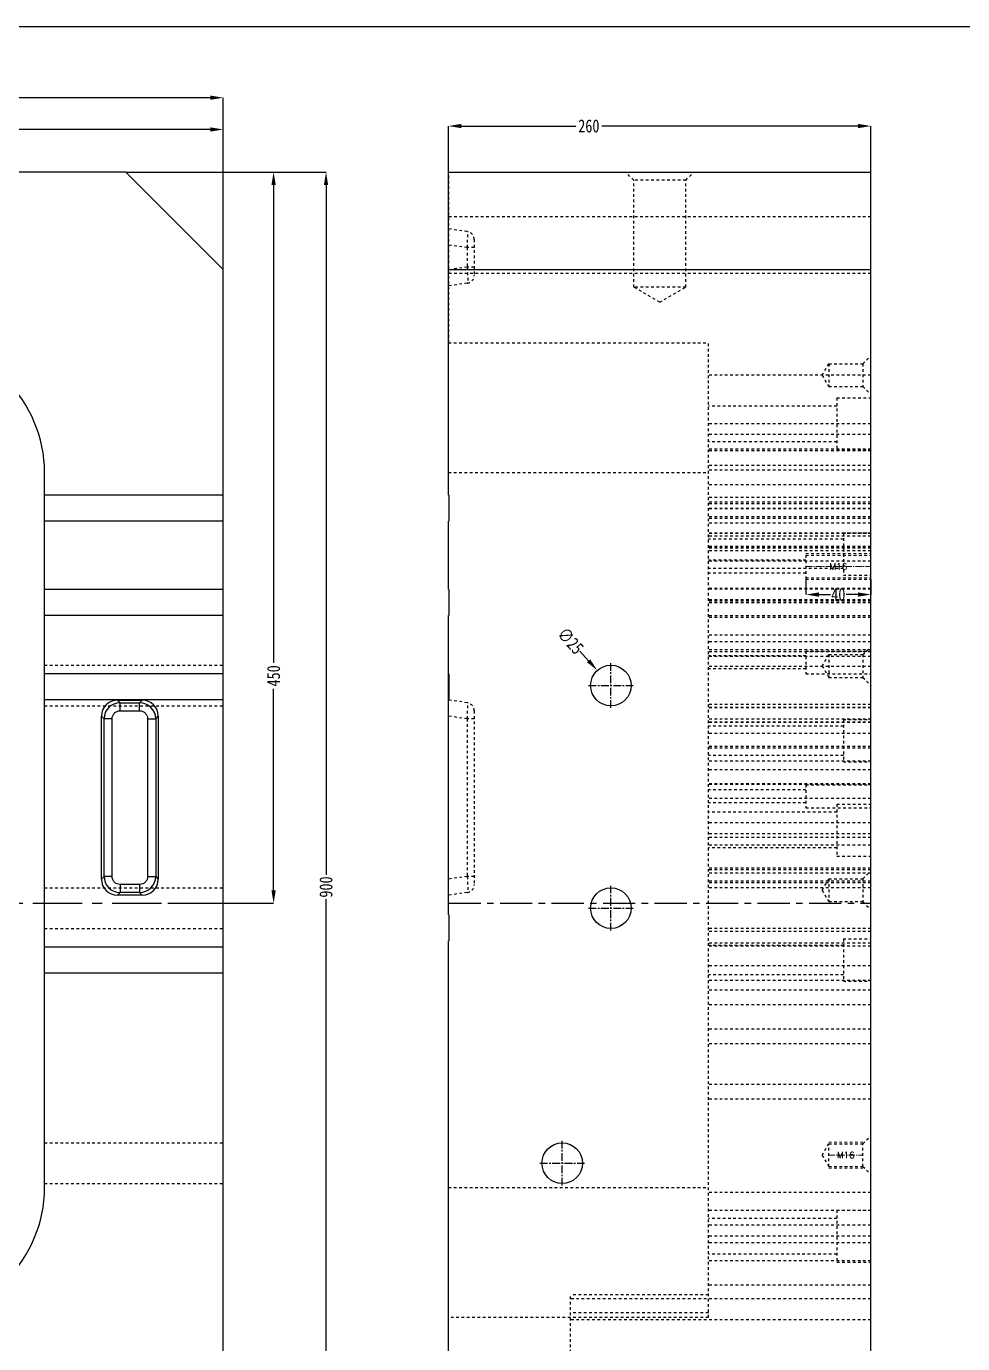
# Model space of a CAD drawing. Header units: millimetres. Extents: x -1265 to 1982, y -12197 to 1934.
# Drawn here: x 315 to 891, y -6206 to -5395 of the extents above; entities that cross this region are included whole.
import ezdxf
from ezdxf.enums import TextEntityAlignment as Align

# ---------------------------------------------------------------- set-up
doc = ezdxf.new("R2010")
doc.units = ezdxf.units.MM
doc.header["$LTSCALE"] = 16.335
doc.header["$PDMODE"] = 3
doc.header["$PDSIZE"] = 0.3125
doc.linetypes.add('CENTER', pattern=[0.6, 0.375, -0.075, 0.075, -0.075])
doc.linetypes.add('HIDDEN', pattern=[0.2, 0.1, -0.1])
doc.layers.get('0').update_dxf_attribs({"linetype": 'CONTINUOUS'})
doc.layers.get('Defpoints').update_dxf_attribs({"linetype": 'CONTINUOUS'})
doc.layers.add('DEFAULT_2', color=8, linetype='HIDDEN')
doc.layers.add('screw', color=33, linetype='CONTINUOUS', lineweight=13)
doc.styles.get("Standard").update_dxf_attribs({"font": 'txt', "width": 0.8})
doc.styles.add('TXT', font='txt.shx', dxfattribs={"bigfont": 'gbcbig.shx'})
doc.dimstyles.new('11', dxfattribs={"dimtxt": 8, "dimasz": 8, "dimexe": 0, "dimexo": 0, "dimgap": 0, "dimtad": 0, "dimdsep": 46, "dimtxsty": 'Standard', "dimcen": 0, "dimclrd": 4, "dimclre": 4, "dimclrt": 6, "dimazin": 0, "dimtp": 0.01, "dimtm": 0.01, "dimtfac": 1, "dimtofl": 0, "dimtmove": 0, "dimatfit": 3, "dimfxl": 0, "dimtolj": 1, "dimarcsym": 0})

# ---------------------------------------------------------------- blocks, each defined once
blk = doc.blocks.new('*D1068')
at = {"color": 4, "lineweight": -2}
for p, q in [((794.76, -5734.52), (794.76, -5744.79)), ((834.76, -5735.52), (834.76, -5744.79)), ((802.76, -5744.79), (809.86, -5744.79)), ((826.76, -5744.79), (819.46, -5744.79))]:
    blk.add_line(p, q, dxfattribs=at)
at = {"color": 4}
for points in [[(802.76, -5743.45), (802.76, -5746.12), (794.76, -5744.79)], [(826.76, -5743.45), (826.76, -5746.12), (834.76, -5744.79)]]:
    blk.add_solid(points, dxfattribs=at)
at = {"layer": 'Defpoints', "color": 0}
for p in [(794.76, -5734.52), (834.76, -5735.52), (794.76, -5744.79)]:
    blk.add_point(p, dxfattribs=at)
at = {"color": 6, "insert": (814.66, -5744.79), "char_height": 8, "attachment_point": 5}
blk.add_mtext('\\A1;40', dxfattribs=at)
blk = doc.blocks.new('*D1070')
at = {"color": 4, "lineweight": -2}
blk.add_line((655.62, -5779.6), (660.98, -5785.54), dxfattribs=at)
at = {"color": 4}
blk.add_solid([(661.97, -5784.65), (659.99, -5786.43), (666.34, -5791.48)], dxfattribs=at)
at = {"layer": 'Defpoints', "color": 0}
for p in [(666.34, -5791.48), (683.1, -5810.03)]:
    blk.add_point(p, dxfattribs=at)
at = {"color": 6, "insert": (649.9, -5773.27), "char_height": 8, "attachment_point": 5, "rotation": 312.07373}
blk.add_mtext('\\A1;∅25', dxfattribs=at)
blk = doc.blocks.new('*D1076')
at = {"color": 4, "lineweight": -2}
for p, q in [((36.15, -5484.76), (36.15, -5458.54)), ((44.15, -5458.54), (169.51, -5458.54)), ((428.15, -5458.54), (184.44, -5458.54)), ((436.15, -5544.76), (436.15, -5458.54))]:
    blk.add_line(p, q, dxfattribs=at)
at = {"color": 4}
for points in [[(44.15, -5457.2), (44.15, -5459.87), (36.15, -5458.54)], [(428.15, -5457.2), (428.15, -5459.87), (436.15, -5458.54)]]:
    blk.add_solid(points, dxfattribs=at)
at = {"layer": 'Defpoints', "color": 0}
for p in [(36.15, -5458.54), (36.15, -5484.76), (436.15, -5544.76)]:
    blk.add_point(p, dxfattribs=at)
at = {"color": 6, "insert": (176.97, -5458.54), "char_height": 8, "attachment_point": 5}
blk.add_mtext('\\A1;400', dxfattribs=at)
blk = doc.blocks.new('*D1077')
at = {"color": 4, "lineweight": -2}
for p, q in [((-363.85, -5544.76), (-363.85, -5438.97)), ((-355.85, -5438.97), (141.77, -5438.97)), ((428.15, -5438.97), (156.7, -5438.97)), ((436.15, -5544.76), (436.15, -5438.97))]:
    blk.add_line(p, q, dxfattribs=at)
at = {"color": 4}
for points in [[(-355.85, -5437.64), (-355.85, -5440.31), (-363.85, -5438.97)], [(428.15, -5437.64), (428.15, -5440.31), (436.15, -5438.97)]]:
    blk.add_solid(points, dxfattribs=at)
at = {"layer": 'Defpoints', "color": 0}
for p in [(-363.85, -5438.97), (-363.85, -5544.76), (436.15, -5544.76)]:
    blk.add_point(p, dxfattribs=at)
at = {"color": 6, "insert": (149.23, -5438.97), "char_height": 8, "attachment_point": 5}
blk.add_mtext('\\A1;800', dxfattribs=at)
blk = doc.blocks.new('*D1078')
at = {"color": 4, "lineweight": -2}
for p, q in [((376.15, -5484.76), (467.12, -5484.76)), ((467.12, -5492.76), (467.12, -5786.81)), ((467.12, -5926.76), (467.12, -5802.81)), ((401.97, -5934.76), (467.12, -5934.76))]:
    blk.add_line(p, q, dxfattribs=at)
at = {"color": 4}
for points in [[(465.79, -5492.76), (468.46, -5492.76), (467.12, -5484.76)], [(465.79, -5926.76), (468.46, -5926.76), (467.12, -5934.76)]]:
    blk.add_solid(points, dxfattribs=at)
at = {"layer": 'Defpoints', "color": 0}
for p in [(376.15, -5484.76), (401.97, -5934.76), (467.12, -5934.76)]:
    blk.add_point(p, dxfattribs=at)
at = {"color": 6, "insert": (467.12, -5794.81), "char_height": 8, "attachment_point": 5, "rotation": 90}
blk.add_mtext('\\A1;450', dxfattribs=at)
blk = doc.blocks.new('*D1079')
at = {"color": 4, "lineweight": -2}
for p, q in [((376.15, -5484.76), (499.39, -5484.76)), ((499.39, -5492.76), (499.39, -5917.3)), ((499.39, -6376.76), (499.39, -5932.23)), ((376.15, -6384.76), (499.39, -6384.76))]:
    blk.add_line(p, q, dxfattribs=at)
at = {"color": 4}
for points in [[(498.05, -5492.76), (500.72, -5492.76), (499.39, -5484.76)], [(498.05, -6376.76), (500.72, -6376.76), (499.39, -6384.76)]]:
    blk.add_solid(points, dxfattribs=at)
at = {"layer": 'Defpoints', "color": 0}
for p in [(376.15, -5484.76), (376.15, -6384.76), (499.39, -6384.76)]:
    blk.add_point(p, dxfattribs=at)
at = {"color": 6, "insert": (499.39, -5924.77), "char_height": 8, "attachment_point": 5, "rotation": 90}
blk.add_mtext('\\A1;900', dxfattribs=at)
blk = doc.blocks.new('*D1080')
at = {"color": 4, "lineweight": -2}
for p, q in [((574.76, -5484.76), (574.76, -5456.41)), ((582.76, -5456.41), (653.13, -5456.41)), ((826.76, -5456.41), (669.13, -5456.41)), ((834.76, -5484.76), (834.76, -5456.41))]:
    blk.add_line(p, q, dxfattribs=at)
at = {"color": 4}
for points in [[(582.76, -5455.08), (582.76, -5457.74), (574.76, -5456.41)], [(826.76, -5455.08), (826.76, -5457.74), (834.76, -5456.41)]]:
    blk.add_solid(points, dxfattribs=at)
at = {"layer": 'Defpoints', "color": 0}
for p in [(574.76, -5456.41), (574.76, -5484.76), (834.76, -5484.76)]:
    blk.add_point(p, dxfattribs=at)
at = {"color": 6, "insert": (661.13, -5456.41), "char_height": 8, "attachment_point": 5}
blk.add_mtext('\\A1;260', dxfattribs=at)

msp = doc.modelspace()

# ---------------------------------------------------------------- linework, layer by layer
at = {"color": 7, "linetype": 'Continuous'}
for p, q in [((376.154, -5484.756), (-303.846, -5484.756)), ((436.154, -5544.756), (376.154, -5484.756)), ((574.757, -5683.663), (574.757, -5484.756)), ((574.757, -5484.756), (834.757, -5484.756)), ((834.757, -6384.756), (834.757, -5484.756)), ((436.154, -6324.756), (436.154, -5544.756)), ((574.757, -5544.756), (834.757, -5544.756)), ((326.154, -6109.756), (326.154, -5669.756)), ((436.154, -5683.663), (326.154, -5683.663)), ((574.757, -5683.663), (574.907, -5683.663)), ((574.907, -5683.663), (574.907, -5699.663)), ((436.154, -5699.663), (326.154, -5699.663)), ((574.757, -5741.643), (574.757, -5699.663)), ((574.757, -5699.663), (574.907, -5699.663)), ((436.154, -5741.643), (326.154, -5741.643)), ((574.757, -5741.643), (574.907, -5741.643)), ((574.907, -5741.643), (574.907, -5757.643)), ((436.154, -5757.643), (326.154, -5757.643)), ((574.757, -5793.624), (574.757, -5757.643)), ((574.757, -5757.643), (574.907, -5757.643)), ((436.154, -5793.624), (326.154, -5793.624)), ((574.757, -5941.888), (574.757, -5789.624)), ((574.757, -5789.624), (574.907, -5789.624)), ((574.757, -5793.624), (574.907, -5793.624)), ((574.907, -5793.624), (574.907, -5809.624)), ((436.154, -5809.624), (326.154, -5809.624)), ((371.034, -5809.733), (386.273, -5809.733)), ((372.657, -5811.356), (371.034, -5809.733)), ((372.657, -5811.356), (384.651, -5811.356)), ((372.657, -5816.307), (372.657, -5811.356)), ((384.651, -5811.356), (386.273, -5809.733)), ((384.651, -5816.307), (384.651, -5811.356)), ((361.131, -5919.875), (361.131, -5819.636)), ((362.754, -5821.259), (361.131, -5819.636)), ((372.657, -5816.307), (384.651, -5816.307)), ((394.553, -5821.259), (396.176, -5819.636)), ((396.176, -5819.636), (396.176, -5919.875)), ((367.705, -5821.259), (362.754, -5821.259)), ((362.754, -5918.253), (362.754, -5821.259)), ((367.705, -5918.253), (367.705, -5821.259)), ((389.602, -5821.259), (394.553, -5821.259)), ((389.602, -5821.259), (389.602, -5918.253)), ((394.553, -5821.259), (394.553, -5918.253)), ((362.754, -5918.253), (361.131, -5919.875)), ((367.705, -5918.253), (362.754, -5918.253)), ((389.602, -5918.253), (394.553, -5918.253)), ((394.553, -5918.253), (396.176, -5919.875)), ((384.651, -5923.204), (372.657, -5923.204)), ((372.657, -5923.204), (372.657, -5928.155)), ((384.651, -5923.204), (384.651, -5928.155)), ((372.657, -5928.155), (371.034, -5929.778)), ((386.273, -5929.778), (371.034, -5929.778)), ((384.651, -5928.155), (372.657, -5928.155)), ((384.651, -5928.155), (386.273, -5929.778)), ((574.757, -5941.888), (574.907, -5941.888)), ((574.907, -5941.888), (574.907, -5957.888)), ((574.757, -6384.756), (574.757, -5957.888)), ((574.757, -5957.888), (574.907, -5957.888)), ((436.154, -5961.888), (326.154, -5961.888)), ((436.154, -5977.888), (326.154, -5977.888))]:
    msp.add_line(p, q, dxfattribs=at)
at = {"color": 1, "linetype": 'CENTER', "ltscale": 0.777472}
for p, q in [((674.72, -5814.506), (674.72, -5787.006)), ((660.97, -5800.756), (688.47, -5800.756)), ((674.72, -5951.506), (674.72, -5924.006)), ((660.97, -5937.756), (688.47, -5937.756)), ((644.757, -6108.506), (644.757, -6081.006)), ((631.007, -6094.756), (658.507, -6094.756))]:
    msp.add_line(p, q, dxfattribs=at)
at = {"color": 1, "linetype": 'CENTER', "ltscale": 4.975819}
msp.add_line((-363.846, -5934.756), (436.154, -5934.756), dxfattribs=at)
at = {"color": 1, "linetype": 'CENTER', "ltscale": 3.234282}
msp.add_line((574.757, -5934.756), (834.757, -5934.756), dxfattribs=at)
msp.add_lwpolyline([(-490.338, -5395.063), (931.689, -5395.063), (931.689, -6841.669), (-490.338, -6841.669)], close=True)
at = {"color": 7, "linetype": 'Continuous'}
for centre in [(674.72, -5800.756), (674.72, -5937.756), (644.757, -6094.756)]:
    msp.add_circle(centre, 12.5, dxfattribs=at)
for centre, radius, start, end in [((246.154, -5669.756), 80, 0, 90), ((372.752, -5821.354), 9.999, 90.548539, 179.451445), ((384.555, -5821.354), 9.999, 0.548569, 89.451472), ((372.752, -5918.157), 9.999, 180.548539, 269.451445), ((384.555, -5918.157), 9.999, 270.548569, 359.451472), ((246.154, -6109.756), 80, 270, 0)]:
    msp.add_arc(centre, radius, start, end, dxfattribs=at)
for centre, major_axis, start_param, end_param in [((371.23, -5819.832), (7.209, -7.209), 2.3658797, 3.9173056), ((386.078, -5819.832), (7.209, 7.209), -0.775713, 0.775713), ((371.23, -5919.68), (7.209, 7.209), -3.9173056, -2.3658797), ((386.078, -5919.68), (7.209, -7.209), -0.775713, 0.775713)]:
    msp.add_ellipse(centre, major_axis=major_axis, ratio=0.9808148, start_param=start_param, end_param=end_param, dxfattribs=at)
for points in [[(367.705, -5821.259), (367.705, -5820.614), (367.959, -5819.309), (369.059, -5817.659), (370.709, -5816.56), (372.012, -5816.307), (372.657, -5816.307)], [(384.651, -5816.307), (385.296, -5816.307), (386.6, -5816.561), (388.25, -5817.661), (389.349, -5819.312), (389.602, -5820.614), (389.602, -5821.259)], [(372.657, -5923.204), (372.011, -5923.204), (370.707, -5922.951), (369.057, -5921.85), (367.958, -5920.2), (367.705, -5918.897), (367.705, -5918.253)], [(389.602, -5918.253), (389.602, -5918.898), (389.349, -5920.202), (388.248, -5921.853), (386.598, -5922.951), (385.295, -5923.204), (384.651, -5923.204)]]:
    msp.add_open_spline(points, degree=3, knots=[0, 0, 0, 0, 0.2502558, 0.5002597, 0.7500574, 1, 1, 1, 1], dxfattribs=at)
at = {"layer": 'DEFAULT_2', "color": 8, "linetype": 'HIDDEN'}
for p, q in [((574.907, -5589.756), (574.907, -5484.756)), ((688.757, -5489.756), (683.757, -5484.756)), ((720.757, -5489.756), (725.757, -5484.756)), ((688.757, -5555.518), (688.757, -5489.756)), ((720.757, -5489.756), (688.757, -5489.756)), ((720.757, -5555.518), (720.757, -5489.756)), ((834.757, -5512.256), (574.757, -5512.256)), ((586.303, -5521.356), (574.757, -5519.733)), ((590.607, -5526.307), (590.607, -5548.204)), ((586.303, -5531.259), (574.757, -5529.636)), ((586.303, -5531.259), (586.303, -5543.253)), ((590.607, -5531.259), (586.303, -5531.259)), ((586.303, -5543.253), (574.757, -5544.875)), ((590.607, -5543.253), (586.303, -5543.253)), ((834.757, -5547.256), (574.757, -5547.256)), ((586.303, -5553.155), (574.757, -5554.778)), ((704.757, -5564.756), (688.757, -5555.518)), ((720.757, -5555.518), (688.757, -5555.518)), ((704.757, -5564.756), (720.757, -5555.518)), ((574.757, -5589.756), (734.757, -5589.756)), ((734.757, -6189.756), (734.757, -5589.756)), ((829.757, -5602.756), (834.757, -5597.756)), ((834.757, -5609.756), (734.757, -5609.756)), ((804.757, -5609.756), (808.798, -5602.756)), ((804.757, -5609.756), (808.798, -5616.756)), ((808.798, -5602.756), (808.798, -5616.756)), ((808.798, -5602.756), (829.757, -5602.756)), ((829.757, -5602.756), (829.757, -5616.756)), ((808.798, -5616.756), (829.757, -5616.756)), ((829.757, -5616.756), (834.757, -5621.756)), ((813.757, -5623.756), (834.757, -5623.756)), ((813.757, -5623.761), (813.757, -5655.75)), ((813.757, -5628.756), (734.757, -5628.756)), ((834.757, -5639.756), (734.757, -5639.756)), ((834.757, -5646.256), (734.757, -5646.256)), ((813.757, -5650.756), (734.757, -5650.756)), ((834.757, -5655.256), (734.757, -5655.256)), ((834.757, -5656.256), (734.757, -5656.256)), ((813.757, -5655.756), (834.757, -5655.756)), ((834.757, -5665.256), (734.757, -5665.256)), ((574.757, -5669.756), (734.757, -5669.756)), ((834.757, -5668.256), (734.757, -5668.256)), ((834.757, -5677.256), (734.757, -5677.256)), ((834.757, -5685.072), (734.757, -5685.072)), ((834.757, -5687.903), (734.757, -5687.903)), ((834.757, -5688.903), (734.757, -5688.903)), ((834.757, -5691.903), (734.757, -5691.903)), ((834.757, -5692.072), (734.757, -5692.072)), ((834.757, -5696.903), (734.757, -5696.903)), ((834.757, -5697.903), (734.757, -5697.903)), ((834.757, -5700.903), (734.757, -5700.903)), ((834.757, -5706.903), (734.757, -5706.903)), ((834.757, -5707.256), (734.757, -5707.256)), ((817.757, -5706.756), (834.757, -5706.756)), ((817.757, -5706.76), (817.757, -5732.751)), ((834.757, -5708.903), (734.757, -5708.903)), ((817.757, -5710.756), (734.757, -5710.756)), ((834.757, -5715.256), (734.757, -5715.256)), ((834.757, -5715.903), (734.757, -5715.903)), ((834.757, -5716.256), (734.757, -5716.256)), ((834.757, -5717.903), (734.757, -5717.903)), ((794.757, -5723.523), (734.757, -5723.523)), ((794.757, -5720.523), (794.757, -5734.523)), ((794.757, -5720.523), (834.757, -5720.523)), ((834.757, -5724.256), (734.757, -5724.256)), ((817.757, -5728.756), (734.757, -5728.756)), ((794.757, -5731.523), (734.757, -5731.523)), ((794.757, -5734.523), (834.757, -5734.523)), ((817.757, -5732.756), (834.757, -5732.756)), ((834.757, -5741.108), (734.757, -5741.108)), ((834.757, -5741.407), (734.757, -5741.407)), ((834.757, -5748.108), (734.757, -5748.108)), ((834.757, -5748.407), (734.757, -5748.407)), ((834.757, -5748.903), (734.757, -5748.903)), ((834.757, -5749.862), (734.757, -5749.862)), ((834.757, -5757.903), (734.757, -5757.903)), ((834.757, -5758.862), (734.757, -5758.862)), ((834.757, -5769.862), (734.757, -5769.862)), ((834.757, -5773.903), (734.757, -5773.903)), ((834.757, -5778.862), (734.757, -5778.862)), ((834.757, -5780.067), (734.757, -5780.067)), ((794.757, -5779.567), (794.757, -5793.567)), ((794.757, -5779.567), (834.757, -5779.567)), ((829.757, -5781.756), (834.757, -5776.756)), ((326.154, -5788.256), (436.154, -5788.256)), ((794.757, -5782.567), (734.757, -5782.567)), ((834.757, -5782.903), (734.757, -5782.903)), ((804.757, -5788.756), (808.798, -5781.756)), ((804.757, -5788.756), (808.798, -5795.756)), ((808.798, -5781.756), (808.798, -5795.756)), ((808.798, -5781.756), (829.757, -5781.756)), ((829.757, -5781.756), (829.757, -5795.756)), ((834.757, -5789.067), (734.757, -5789.067)), ((794.757, -5790.567), (734.757, -5790.567)), ((794.757, -5793.567), (834.757, -5793.567)), ((808.798, -5795.756), (829.757, -5795.756)), ((829.757, -5795.756), (834.757, -5800.756)), ((586.303, -5811.356), (574.757, -5809.733)), ((834.757, -5812.453), (734.757, -5812.453)), ((326.154, -5813.256), (436.154, -5813.256)), ((586.303, -5821.259), (574.757, -5819.636)), ((590.607, -5816.307), (590.607, -5923.204)), ((834.757, -5814.256), (734.757, -5814.256)), ((834.757, -5814.453), (734.757, -5814.453)), ((586.303, -5821.259), (586.303, -5918.253)), ((590.607, -5821.259), (586.303, -5821.259)), ((834.757, -5821.453), (734.757, -5821.453)), ((834.757, -5823.256), (734.757, -5823.256)), ((834.757, -5823.453), (734.757, -5823.453)), ((817.757, -5825.756), (734.757, -5825.756)), ((817.757, -5821.756), (834.757, -5821.756)), ((817.757, -5821.76), (817.757, -5847.751)), ((834.757, -5830.256), (734.757, -5830.256)), ((834.757, -5838.256), (734.757, -5838.256)), ((834.757, -5839.256), (734.757, -5839.256)), ((817.757, -5843.756), (734.757, -5843.756)), ((834.757, -5847.256), (734.757, -5847.256)), ((834.757, -5852.665), (734.757, -5852.665)), ((817.757, -5847.756), (834.757, -5847.756)), ((834.757, -5861.256), (734.757, -5861.256)), ((834.757, -5861.665), (734.757, -5861.665)), ((794.757, -5864.977), (734.757, -5864.977)), ((794.757, -5861.977), (794.757, -5875.977)), ((794.757, -5861.977), (834.757, -5861.977)), ((834.757, -5870.256), (734.757, -5870.256)), ((794.757, -5872.977), (734.757, -5872.977)), ((794.757, -5875.977), (834.757, -5875.977)), ((813.757, -5873.756), (834.757, -5873.756)), ((813.757, -5873.761), (813.757, -5905.75)), ((813.757, -5878.756), (734.757, -5878.756)), ((834.757, -5885.256), (734.757, -5885.256)), ((834.757, -5892.109), (734.757, -5892.109)), ((834.757, -5894.256), (734.757, -5894.256)), ((834.757, -5899.109), (734.757, -5899.109)), ((813.757, -5900.756), (734.757, -5900.756)), ((813.757, -5905.756), (834.757, -5905.756)), ((586.303, -5918.253), (574.757, -5919.875)), ((590.607, -5918.253), (586.303, -5918.253)), ((834.757, -5913.256), (734.757, -5913.256)), ((834.757, -5914.219), (734.757, -5914.219)), ((834.757, -5916.256), (734.757, -5916.256)), ((829.757, -5919.756), (834.757, -5914.756)), ((326.154, -5925.256), (436.154, -5925.256)), ((834.757, -5921.219), (734.757, -5921.219)), ((834.757, -5922.256), (734.757, -5922.256)), ((834.757, -5925.256), (734.757, -5925.256)), ((804.757, -5926.756), (808.798, -5919.756)), ((808.798, -5919.756), (829.757, -5919.756)), ((808.798, -5919.756), (808.798, -5933.756)), ((829.757, -5919.756), (829.757, -5933.756)), ((586.303, -5928.155), (574.757, -5929.778)), ((804.757, -5926.756), (808.798, -5933.756)), ((808.798, -5933.756), (829.757, -5933.756)), ((829.757, -5933.756), (834.757, -5938.756)), ((326.154, -5950.256), (436.154, -5950.256)), ((834.757, -5950.256), (734.757, -5950.256)), ((834.757, -5952.256), (734.757, -5952.256)), ((817.757, -5956.756), (834.757, -5956.756)), ((817.757, -5956.76), (817.757, -5982.751)), ((834.757, -5959.256), (734.757, -5959.256)), ((817.757, -5960.756), (734.757, -5960.756)), ((834.757, -5961.256), (734.757, -5961.256)), ((834.757, -5973.256), (734.757, -5973.256)), ((817.757, -5978.756), (734.757, -5978.756)), ((834.757, -5982.256), (734.757, -5982.256)), ((817.757, -5982.756), (834.757, -5982.756)), ((834.757, -5988.256), (734.757, -5988.256)), ((834.757, -5997.256), (734.757, -5997.256)), ((834.757, -6012.256), (734.757, -6012.256)), ((834.757, -6021.256), (734.757, -6021.256)), ((834.757, -6046.256), (734.757, -6046.256)), ((834.757, -6055.256), (734.757, -6055.256)), ((829.757, -6082.756), (834.757, -6077.756)), ((326.154, -6082.256), (436.154, -6082.256)), ((804.757, -6089.756), (808.798, -6082.756)), ((808.798, -6082.756), (829.757, -6082.756)), ((808.798, -6096.756), (808.798, -6082.756)), ((829.757, -6096.756), (829.757, -6082.756)), ((804.757, -6089.756), (808.798, -6096.756)), ((808.798, -6096.756), (829.757, -6096.756)), ((829.757, -6096.756), (834.757, -6101.756)), ((326.154, -6107.256), (436.154, -6107.256)), ((574.757, -6109.756), (734.757, -6109.756)), ((834.757, -6112.839), (734.757, -6112.839)), ((834.757, -6123.839), (734.757, -6123.839)), ((813.757, -6128.756), (734.757, -6128.756)), ((813.757, -6123.756), (834.757, -6123.756)), ((813.757, -6123.761), (813.757, -6155.75)), ((834.757, -6132.839), (734.757, -6132.839)), ((834.757, -6139.756), (734.757, -6139.756)), ((834.757, -6143.839), (734.757, -6143.839)), ((813.757, -6150.756), (734.757, -6150.756)), ((834.757, -6154.839), (734.757, -6154.839)), ((813.757, -6155.756), (834.757, -6155.756)), ((834.757, -6169.756), (734.757, -6169.756)), ((734.757, -6175.756), (649.757, -6175.756)), ((649.757, -6328.802), (649.757, -6175.756)), ((834.757, -6178.256), (649.757, -6178.256)), ((734.757, -6189.756), (574.757, -6189.756)), ((734.757, -6186.777), (649.757, -6186.777)), ((834.757, -6191.256), (649.757, -6191.256))]:
    msp.add_line(p, q, dxfattribs=at)
for centre, start, end in [((585.607, -5526.307), 0, 82), ((585.607, -5548.204), 278, 360), ((585.607, -5816.307), 0, 82), ((585.607, -5923.204), 278, 360)]:
    msp.add_arc(centre, 5, start, end, dxfattribs=at)
for points in [[(586.303, -5531.259), (586.347, -5530.618), (586.424, -5529.359), (586.511, -5527.532), (586.567, -5525.847), (586.587, -5524.37), (586.573, -5523.155), (586.532, -5522.327), (586.477, -5521.832), (586.43, -5521.587), (586.387, -5521.436), (586.33, -5521.36), (586.303, -5521.356)], [(586.303, -5543.253), (586.347, -5543.894), (586.424, -5545.152), (586.511, -5546.979), (586.567, -5548.664), (586.587, -5550.142), (586.573, -5551.356), (586.532, -5552.184), (586.477, -5552.68), (586.43, -5552.925), (586.387, -5553.076), (586.33, -5553.152), (586.303, -5553.155)], [(586.303, -5821.259), (586.347, -5820.618), (586.424, -5819.359), (586.511, -5817.532), (586.567, -5815.847), (586.587, -5814.37), (586.573, -5813.155), (586.532, -5812.327), (586.477, -5811.832), (586.43, -5811.587), (586.387, -5811.436), (586.33, -5811.36), (586.303, -5811.356)], [(586.303, -5918.253), (586.347, -5918.894), (586.424, -5920.152), (586.511, -5921.979), (586.567, -5923.664), (586.587, -5925.142), (586.573, -5926.356), (586.532, -5927.184), (586.477, -5927.68), (586.43, -5927.925), (586.387, -5928.076), (586.33, -5928.152), (586.303, -5928.155)]]:
    msp.add_open_spline(points, degree=3, knots=[0, 0, 0, 0, 0.1935827, 0.3798414, 0.5512151, 0.7014724, 0.8250128, 0.9173577, 0.9508377, 0.9755335, 0.9915346, 1, 1, 1, 1], dxfattribs=at)
at = {"layer": 'screw', "color": 92, "linetype": 'HIDDEN', "ltscale": 0.995164}
for p, q in [((794.757, -5719.523), (834.757, -5719.523)), ((794.757, -5735.523), (834.757, -5735.523)), ((808.798, -6081.756), (829.757, -6081.756)), ((808.798, -6097.756), (829.757, -6097.756))]:
    msp.add_line(p, q, dxfattribs=at)
at = {"layer": 'screw', "color": 8, "linetype": 'HIDDEN', "ltscale": 0.995164}
for p, q in [((794.757, -5720.523), (834.757, -5720.523)), ((794.757, -5734.523), (834.757, -5734.523)), ((808.798, -6082.756), (829.757, -6082.756)), ((808.798, -6096.756), (829.757, -6096.756))]:
    msp.add_line(p, q, dxfattribs=at)
at = {"layer": 'screw', "color": 1, "linetype": 'CENTER', "ltscale": 0.621977}
for p, q in [((794.757, -5727.523), (834.757, -5727.523)), ((808.798, -6089.756), (829.757, -6089.756))]:
    msp.add_line(p, q, dxfattribs=at)

# ---------------------------------------------------------------- texts
at = {"layer": 'screw', "color": 6, "linetype": 'HIDDEN', "ltscale": 0.995164, "style": 'TXT'}
for p in [(814.757, -5727.523), (819.277, -6089.756)]:
    msp.add_text('M16', height=4, dxfattribs=at).set_placement(p, align=Align.MIDDLE)

# ---------------------------------------------------------------- dimensions: what is measured, and where the dimension line sits
for base, p1, p2, picture, middle in [((-363.846, -5438.974), (436.154, -5544.756), (-363.846, -5544.756), '*D1077', (149.234, -5438.974)), ((36.154, -5458.537), (436.154, -5544.756), (36.154, -5484.756), '*D1076', (176.973, -5458.537)), ((574.757, -5456.409), (834.757, -5484.756), (574.757, -5484.756), '*D1080', (661.127, -5456.409)), ((794.757, -5744.787), (834.757, -5735.523), (794.757, -5734.523), '*D1068', (814.661, -5744.787))]:
    dim = msp.add_linear_dim(base=base, p1=p1, p2=p2, dimstyle='11', override={"dimfxl": 1.25, "dimarcsym": 1})
    dim.commit()
    dim.dimension.update_dxf_attribs({"geometry": picture, "text_midpoint": middle, "dimtype": 160})
for base, p2, picture, middle in [((467.124, -5934.756), (401.971, -5934.756), '*D1078', (467.124, -5794.811)), ((499.386, -6384.756), (376.154, -6384.756), '*D1079', (499.386, -5924.767))]:
    dim = msp.add_linear_dim(base=base, p1=(376.154, -5484.756), p2=p2, angle=90, dimstyle='11', override={"dimfxl": 1.25, "dimarcsym": 1})
    dim.commit()
    dim.dimension.update_dxf_attribs({"geometry": picture, "text_midpoint": middle, "dimtype": 160})
dim = msp.add_diameter_dim_2p(p1=(683.096, -5810.034), p2=(666.344, -5791.477), dimstyle='11', override={"dimfxl": 1.25, "dimarcsym": 1})
dim.commit()
dim.dimension.update_dxf_attribs({"geometry": '*D1070', "text_midpoint": (649.905, -5773.267)})

doc.saveas('drawing.dxf')
